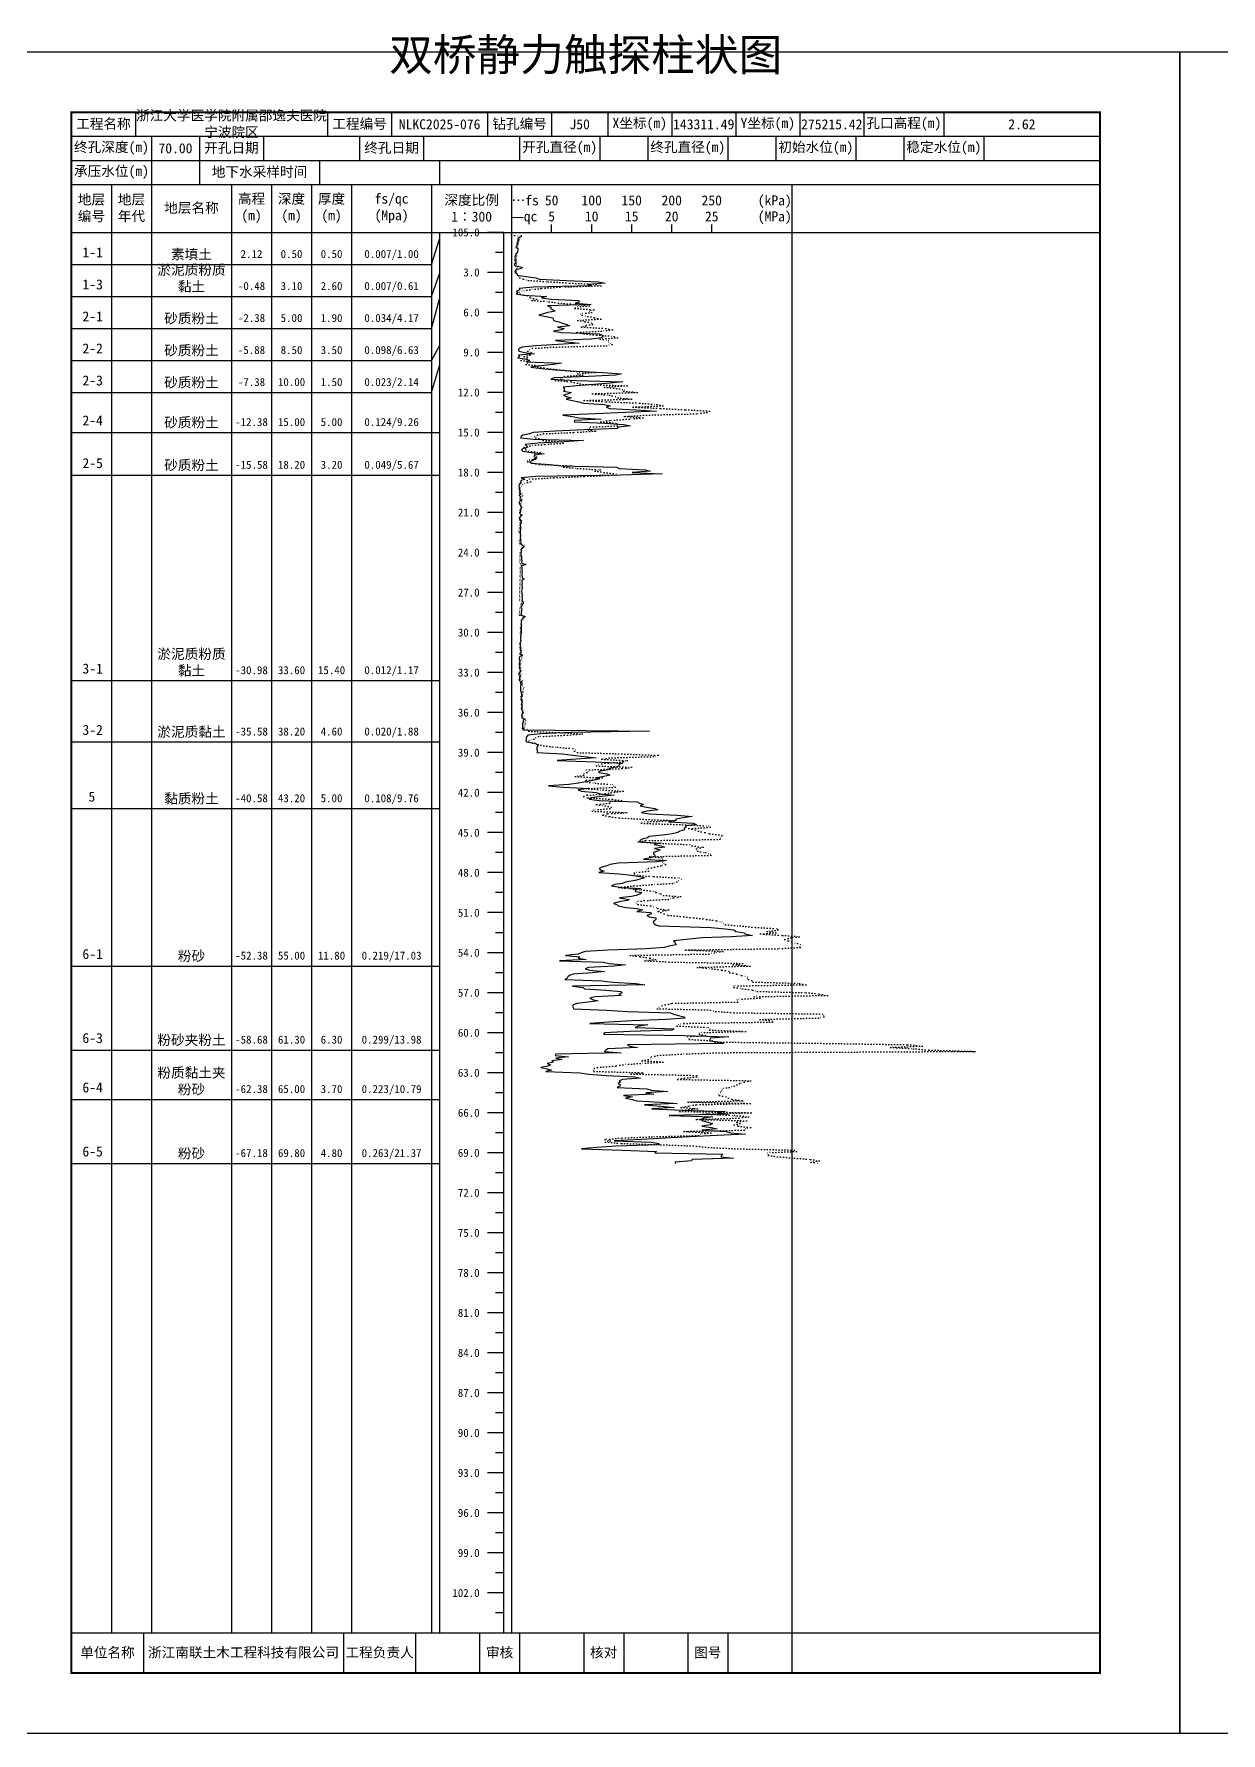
# Model space of a CAD drawing. Extents: x 297 to 65340, y 0 to 425.
# Drawn here: x 14860.6 to 15157.3, y 0 to 424.6 of the extents above; entities that cross this region are included whole.
import ezdxf
from ezdxf.enums import TextEntityAlignment as Align

# ---------------------------------------------------------------- set-up
doc = ezdxf.new("R2010")
doc.units = 0
doc.linetypes.add('DOT', pattern=[6.35, 0, -6.35])
doc.layers.add('FRAME', color=7, linetype='CONTINUOUS')
doc.layers.add('STRATUM', color=7, linetype='CONTINUOUS')
doc.styles.add('ST', font='')
doc.styles.get('ST').set_extended_font_data('SimSun')

msp = doc.modelspace()

# ---------------------------------------------------------------- linework, layer by layer
at = {"layer": 'FRAME', "color": 245, "linetype": 'Continuous'}
for points in [[(14850, 0), (15147, 0), (15147, 420), (14850, 420)], [(15147, 0), (15444, 0), (15444, 420), (15147, 420)]]:
    msp.add_lwpolyline(points, close=True, dxfattribs=at)
at = {"layer": 'FRAME', "linetype": 'Continuous', "const_width": 0.5}
msp.add_lwpolyline([(14870, 15), (15127, 15), (15127, 405), (14870, 405)], close=True, dxfattribs=at)
at = {"layer": 'FRAME', "color": 0, "linetype": 'Continuous'}
for points in [[(14886, 405), (14886, 399)], [(14934, 405), (14934, 399)], [(14950, 405), (14950, 399)], [(14974, 405), (14974, 399)], [(14990, 405), (14990, 399)], [(15004, 405), (15004, 399)], [(15020, 405), (15020, 399)], [(15036, 405), (15036, 399)], [(15052, 405), (15052, 399)], [(15068, 405), (15068, 399)], [(15088, 405), (15088, 399)], [(15127, 405), (15127, 399)], [(14870, 399), (15127, 399)], [(14890, 399), (14890, 393)], [(14902, 399), (14902, 393)], [(14918, 399), (14918, 393)], [(14942, 399), (14942, 393)], [(14958, 399), (14958, 393)], [(14982, 399), (14982, 393)], [(15002, 399), (15002, 393)], [(15014, 399), (15014, 393)], [(15034, 399), (15034, 393)], [(15046, 399), (15046, 393)], [(15066, 399), (15066, 393)], [(15078, 399), (15078, 393)], [(15098, 399), (15098, 393)], [(15127, 399), (15127, 393)], [(14870, 393), (15127, 393)], [(14890, 393), (14890, 387)], [(14902, 393), (14902, 387)], [(14932, 393), (14932, 387)], [(14962, 393), (14962, 387)], [(14870, 387), (15127, 387)], [(14880, 387), (14880, 25)], [(14890, 387), (14890, 25)], [(14910, 387), (14910, 25)], [(14920, 387), (14920, 25)], [(14930, 387), (14930, 25)], [(14940, 387), (14940, 25)], [(14960, 387), (14960, 25)], [(14980, 387), (14980, 25)], [(15050, 387), (15050, 25)], [(14870, 375), (15127, 375)], [(14962, 375), (14962, 25)], [(14978, 375), (14978, 25)], [(14990, 375), (14990, 377)], [(15000, 375), (15000, 377)], [(15010, 375), (15010, 377)], [(15020, 375), (15020, 377)], [(15030, 375), (15030, 377)], [(14870, 25), (15127, 25)], [(14888, 25), (14888, 15)], [(14938, 25), (14938, 15)], [(14956, 25), (14956, 15)], [(14972, 25), (14972, 15)], [(14982, 25), (14982, 15)], [(14998, 25), (14998, 15)], [(15008, 25), (15008, 15)], [(15024, 25), (15024, 15)], [(15034, 25), (15034, 15)], [(15050, 25), (15050, 15)]]:
    msp.add_lwpolyline(points, dxfattribs=at)
at = {"layer": 'STRATUM', "linetype": 'Continuous'}
for points in [[(14978, 375), (14974, 375)], [(14982.34, 374.33), (14982.36, 374), (14981.72, 373.67), (14981.56, 373.33), (14981.52, 373), (14981.54, 372.67), (14981.3, 372.33), (14981.34, 372), (14981.18, 371.67), (14981.06, 371.33), (14981.56, 371), (14981.56, 370.67), (14981.44, 370.33), (14981.4, 370), (14981.08, 369.67), (14980.94, 369.33), (14980.76, 369), (14980.86, 368.67), (14980.8, 368.33), (14980.76, 368), (14980.84, 367.67), (14981.04, 367.33), (14980.66, 367), (14980.9, 366.67), (14982.66, 366.33), (14982.5, 366), (14981.14, 365.67), (14980.82, 365.33), (14980.88, 365), (14981.42, 364.67), (14981.36, 364.33), (14983.52, 364), (14986.06, 363.67), (14986.92, 363.33), (14993.74, 363), (15001.74, 362.67), (15003.36, 362.33), (14999.1, 362), (15000.04, 361.67), (14985.48, 361.33), (14981.88, 361), (14982.08, 360.67), (14981.24, 360.33), (14981.66, 360), (14981.14, 359.67), (14982.98, 359.33), (14988.72, 359), (14987.42, 358.67), (14989.88, 358.33), (14996.78, 358), (14996.92, 357.67), (14995.84, 357.33), (14999.9, 357), (14988.96, 356.67), (14989.86, 356.33), (14989.72, 356), (14990.38, 355.67), (14990.88, 355.33), (14989.06, 355), (14988, 354.67), (14986.8, 354.33), (14988.62, 354), (14990.3, 353.67), (14990.34, 353.33), (14990.5, 353), (14991.76, 352.67), (14992.68, 352.33), (14993.76, 352), (14994.44, 351.67), (14991.46, 351.33), (14993.14, 351), (14992.42, 350.67), (14990.42, 350.33), (14992.48, 350), (15001.9, 349.67), (15002.62, 349.33), (15002.9, 349), (15002.42, 348.67), (14999.84, 348.33), (14990.94, 348), (14993.7, 347.67), (14996.9, 347.33), (14991.64, 347), (14985.96, 346.67), (14982.62, 346.33), (14981.9, 346), (14981.64, 345.67), (14981.9, 345.33), (14983.22, 345), (14985.68, 344.67), (14981.68, 344.33), (14982.06, 344), (14981.54, 343.67), (14983.72, 343.33), (14984.44, 343), (14983.74, 342.67), (14992.5, 342.33), (14990.48, 342), (14987.2, 341.67), (14984.8, 341.33), (14987.5, 341), (14991, 340.67), (14996.14, 340.33), (15002.76, 340), (15007.46, 339.67), (15006.04, 339.33), (14999.22, 339), (14990.64, 338.67), (14989.78, 338.33), (14996.26, 338), (15007.8, 337.67), (15004.6, 337.33), (15000.54, 337), (14996.22, 336.67), (14992.86, 336.33), (14993.16, 336), (14993.2, 335.67), (14992.96, 335.33), (14994.86, 335), (14994.22, 334.67), (14992.98, 334.33), (14993.62, 334), (14994.86, 333.67), (14993.64, 333.33), (14995.22, 333), (14996.78, 332.67), (14997.96, 332.33), (15003.12, 332), (15004.66, 331.67), (15003.64, 331.33), (15004.5, 331), (15011, 330.67), (15016.16, 330.33), (15008.5, 330), (15000.92, 329.67), (14992.76, 329.33), (14995.22, 329), (14996.8, 328.67), (15002.36, 328.33), (14995.7, 328), (14995.62, 327.67), (15003.26, 327.33), (15007.92, 327), (15009.74, 326.67), (15006.66, 326.33), (15006.34, 326), (14998.24, 325.67), (14990.84, 325.33), (14985.4, 325), (14984.44, 324.67), (14982.82, 324.33), (14982.34, 324), (14982.18, 323.67), (14985.56, 323.33), (14997.92, 323), (14993.1, 322.67), (14986.54, 322.33), (14983.42, 322), (14983.74, 321.67), (14984.02, 321.33), (14982.94, 321), (14982.44, 320.67), (14982.82, 320.33), (14984.92, 320), (14988.14, 319.67), (14985.72, 319.33), (14985.56, 319), (14986.28, 318.67), (14985.54, 318.33), (14985.28, 318), (14984.44, 317.67), (14984.96, 317.33), (14989.6, 317), (14992.3, 316.67), (15006.26, 316.33), (15006.84, 316), (15013.36, 315.67), (15014.6, 315.33), (15010.1, 315), (15017.58, 314.67), (15007.18, 314.33), (14985.96, 314), (14982.34, 313.67), (14983.32, 313.33), (14982.36, 313), (14982.14, 312.67), (14982.4, 312.33), (14981.92, 312), (14981.78, 311.67), (14981.86, 311.33), (14981.86, 311), (14981.86, 310.67), (14982.14, 310.33), (14981.88, 310), (14982.34, 309.67), (14981.92, 309.33), (14982.14, 309), (14982.14, 308.67), (14982.02, 308.33), (14982.44, 308), (14981.86, 307.67), (14981.92, 307.33), (14982.06, 307), (14982.24, 306.67), (14982.4, 306.33), (14982.36, 306), (14982.06, 305.67), (14982.22, 305.33), (14982, 305), (14982.06, 304.67), (14982.64, 304.33), (14982.24, 304), (14981.92, 303.67), (14981.94, 303.33), (14982.5, 303), (14982.22, 302.67), (14982.44, 302.33), (14982.1, 302), (14982.12, 301.67), (14982.3, 301.33), (14982.22, 301), (14982.18, 300.67), (14982.16, 300.33), (14982.14, 300), (14982.14, 299.67), (14982.16, 299.33), (14982.18, 299), (14982.14, 298.67), (14982.18, 298.33), (14982.24, 298), (14982.28, 297.67), (14982.18, 297.33), (14982.46, 297), (14983.06, 296.67), (14983.02, 296.33), (14982.48, 296), (14982.28, 295.67), (14982.38, 295.33), (14982.38, 295), (14982.2, 294.67), (14982.36, 294.33), (14982.44, 294), (14982.5, 293.67), (14982.48, 293.33), (14982.54, 293), (14982.46, 292.67), (14982.56, 292.33), (14983.52, 292), (14982.46, 291.67), (14982.52, 291.33), (14982.54, 291), (14982.56, 290.67), (14982.54, 290.33), (14982.62, 290), (14982.52, 289.67), (14982.56, 289.33), (14982.6, 289), (14982.62, 288.67), (14983.1, 288.33), (14982.56, 288), (14982.52, 287.67), (14982.62, 287.33), (14982.52, 287), (14982.56, 286.67), (14982.64, 286.33), (14982.6, 286), (14982.54, 285.67), (14982.5, 285.33), (14982.56, 285), (14982.52, 284.67), (14982.7, 284.33), (14982.58, 284), (14982.6, 283.67), (14982.62, 283.33), (14982.56, 283), (14982.88, 282.67), (14982.88, 282.33), (14982.6, 282), (14982.56, 281.67), (14982.42, 281.33), (14982.58, 281), (14982.5, 280.67), (14982.5, 280.33), (14982.42, 280), (14982.4, 279.67), (14982.36, 279.33), (14983.34, 279), (14982.9, 278.67), (14982.52, 278.33), (14982.5, 278), (14982.36, 277.67), (14982.4, 277.33), (14982.38, 277), (14982.46, 276.67), (14982.36, 276.33), (14982.4, 276), (14982.36, 275.67), (14982.42, 275.33), (14982.42, 275), (14982.36, 274.67), (14982.18, 274.33), (14982.32, 274), (14982.24, 273.67), (14982.2, 273.33), (14982.3, 273), (14982.18, 272.67), (14982.06, 272.33), (14982.06, 272), (14982.18, 271.67), (14982.08, 271.33), (14982.16, 271), (14982.1, 270.67), (14982.42, 270.33), (14982.22, 270), (14981.96, 269.67), (14982.7, 269.33), (14982.04, 269), (14981.88, 268.67), (14981.92, 268.33), (14982, 268), (14982.06, 267.67), (14981.84, 267.33), (14981.9, 267), (14981.94, 266.67), (14981.86, 266.33), (14982, 266), (14982.06, 265.67), (14982.42, 265.33), (14982, 265), (14981.68, 264.67), (14982.12, 264.33), (14981.98, 264), (14982, 263.67), (14981.9, 263.33), (14981.88, 263), (14982.62, 262.67), (14982.14, 262.33), (14982.36, 262), (14982.24, 261.67), (14982.22, 261.33), (14982.24, 261), (14982.22, 260.67), (14982.2, 260.33), (14982.44, 260), (14982.36, 259.67), (14982.66, 259.33), (14982.28, 259), (14982.34, 258.67), (14982.3, 258.33), (14982.34, 258), (14982.74, 257.67), (14982.46, 257.33), (14982.38, 257), (14982.64, 256.67), (14982.5, 256.33), (14982.38, 256), (14982.54, 255.67), (14982.7, 255.33), (14982.92, 255), (14982.62, 254.67), (14982.5, 254.33), (14982.56, 254), (14982.56, 253.67), (14983.34, 253.33), (14982.78, 253), (14982.98, 252.67), (14982.68, 252.33), (14982.7, 252), (14982.74, 251.67), (14982.7, 251.33), (14982.6, 251), (14982.9, 250.67), (15014.44, 250.33), (14994.96, 250), (14987.22, 249.67), (14984.02, 249.33), (14983.82, 249), (14983.62, 248.67), (14983.66, 248.33), (14983.56, 248), (14983.6, 247.67), (14985.88, 247.33), (14986.36, 247), (14986.54, 246.67), (14986.28, 246.33), (14986.28, 246), (14986.32, 245.67), (14986.48, 245.33), (14986.3, 245), (14992.74, 244.67), (14995.18, 244.33), (14998.14, 244), (15001.1, 243.67), (14996.12, 243.33), (14991.38, 243), (15000.88, 242.67), (15007.74, 242.33), (15006.86, 242), (15006.8, 241.67), (15006.12, 241.33), (15004.34, 241), (15004.18, 240.67), (15002.1, 240.33), (15001.74, 240), (15003.9, 239.67), (15004.54, 239.33), (15003.02, 239), (15001.4, 238.67), (15001.74, 238.33), (15000.3, 238), (14998.5, 237.67), (14996.72, 237.33), (14994.32, 237), (14989.2, 236.67), (14992.84, 236.33), (14999.58, 236), (14996.6, 235.67), (14997.4, 235.33), (15001.08, 235), (15002.12, 234.67), (15005.62, 234.33), (15002.5, 234), (14999.86, 233.67), (14999.38, 233.33), (15001.88, 233), (15011.4, 232.67), (15011.96, 232.33), (15012.98, 232), (15012.1, 231.67), (15013.7, 231.33), (15015.74, 231), (15016.5, 230.67), (15013.88, 230.33), (15012.42, 230), (15014.46, 229.67), (15021.38, 229.33), (15025.08, 229), (15022.86, 228.67), (15021.02, 228.33), (15021.06, 228), (15019.26, 227.67), (15025.34, 227.33), (15026.22, 227), (15023.5, 226.67), (15023.52, 226.33), (15023.12, 226), (15023.18, 225.67), (15022.02, 225.33), (15021.52, 225), (15020.1, 224.67), (15017.72, 224.33), (15014.38, 224), (15013.98, 223.67), (15012.62, 223.33), (15012, 223), (15012.12, 222.67), (15017.4, 222.33), (15015.62, 222), (15017.34, 221.67), (15018.16, 221.33), (15015.66, 221), (15017.1, 220.67), (15016.42, 220.33), (15015.48, 220), (15015.48, 219.67), (15015.8, 219.33), (15015.72, 219), (15014.72, 218.67), (15012.98, 218.33), (15018.68, 218), (15016.3, 217.67), (15006.6, 217.33), (15004.66, 217), (15003.8, 216.67), (15002.52, 216.33), (15001.84, 216), (15002.08, 215.67), (15003.12, 215.33), (15001.78, 215), (15006.88, 214.67), (15009.92, 214.33), (15012.04, 214), (15013.18, 213.67), (15012.04, 213.33), (15010.86, 213), (15008.76, 212.67), (15007.64, 212.33), (15005.76, 212), (15004.96, 211.67), (15007.68, 211.33), (15012.38, 211), (15010.84, 210.67), (15010.84, 210.33), (15012.56, 210), (15012.16, 209.67), (15011.12, 209.33), (15009.96, 209), (15006.96, 208.67), (15009.34, 208.33), (15008.88, 208), (15006.76, 207.67), (15005.42, 207.33), (15006.28, 207), (15006.66, 206.67), (15008.62, 206.33), (15011.38, 206), (15012.7, 205.67), (15011.32, 205.33), (15014.74, 205), (15014.98, 204.67), (15013.76, 204.33), (15014.36, 204), (15016, 203.67), (15016.04, 203.33), (15015.7, 203), (15015.4, 202.67), (15015.54, 202.33), (15016, 202), (15016.84, 201.67), (15029.84, 201.33), (15033.32, 201), (15035.5, 200.67), (15036.04, 200.33), (15038.16, 200), (15038.3, 199.67), (15040.22, 199.33), (15034.82, 199), (15027.62, 198.67), (15023.72, 198.33), (15020.44, 198), (15020.74, 197.67), (15020.9, 197.33), (15021.1, 197), (15019.32, 196.67), (15018.22, 196.33), (15013.7, 196), (15004.08, 195.67), (14998.36, 195.33), (14997.38, 195), (14996.66, 194.67), (14993.44, 194.33), (14997, 194), (14996.64, 193.67), (14998.62, 193.33), (14992, 193), (15002.94, 192.67), (15004.38, 192.33), (15008.46, 192), (15005.62, 191.67), (14999.22, 191.33), (14998.34, 191), (14999.46, 190.67), (15003.24, 190.33), (15000.12, 190), (14995.38, 189.67), (14994.42, 189.33), (14994, 189), (14993.9, 188.67), (14993.32, 188.33), (15002.48, 188), (15005.32, 187.67), (15011, 187.33), (15013.3, 187), (14995.18, 186.67), (14997.88, 186.33), (14998.2, 186), (15003.56, 185.67), (15007.26, 185.33), (15007.6, 185), (15006.78, 184.67), (15007.4, 184.33), (15000.86, 184), (14999.5, 183.67), (15000.18, 183.33), (15001.64, 183), (14999.12, 182.67), (14996.4, 182.33), (14995.34, 182), (14995.18, 181.67), (14995.36, 181.33), (14995.48, 181), (15003.8, 180.67), (15008.98, 180.33), (15019.72, 180), (15020.48, 179.67), (15021.72, 179.33), (15023.06, 179), (15023.36, 178.67), (15018.62, 178.33), (15010.14, 178), (15004.24, 177.67), (14999.54, 177.33), (15014.02, 177), (15011.8, 176.67), (15010.9, 176.33), (15020.58, 176), (15020.12, 175.67), (15009.5, 175.33), (15003.24, 175), (15002.98, 174.67), (15023.1, 174.33), (15034.26, 174), (15029.7, 173.67), (15029.5, 173.33), (15029.44, 173), (15032.36, 172.67), (15032.92, 172.33), (15008.92, 172), (15009.54, 171.67), (15011.46, 171.33), (15004.06, 171), (15003.5, 170.67), (15003.18, 170.33), (15007.38, 170), (14991, 169.67), (14990.84, 169.33), (14994.18, 169), (14991.02, 168.67), (14992.64, 168.33), (14990.06, 168), (14990.44, 167.67), (14988.86, 167.33), (14989.7, 167), (14989.08, 166.67), (14987.3, 166.33), (14988.88, 166), (14989.92, 165.67), (14988.56, 165.33), (14997.04, 165), (14999.32, 164.67), (15003.62, 164.33), (15010.7, 164), (15012.24, 163.67), (15007.72, 163.33), (15006.84, 163), (15007.24, 162.67), (15006.52, 162.33), (15007.22, 162), (15007.06, 161.67), (15006.36, 161.33), (15013.76, 161), (15014.86, 160.67), (15018.98, 160.33), (15013.54, 160), (15015.52, 159.67), (15007.98, 159.33), (15010.18, 159), (15008.44, 158.67), (15010.24, 158.33), (15011.3, 158), (15017.12, 157.67), (15021.32, 157.33), (15013.16, 157), (15017.26, 156.67), (15020.64, 156.33), (15015.06, 156), (15022.7, 155.67), (15033.32, 155.33), (15031.46, 155), (15034.08, 154.67), (15019.4, 154.33), (15030.3, 154), (15028.06, 153.67), (15027.4, 153.33), (15027.8, 153), (15029, 152.67), (15030.2, 152.33), (15029.72, 152), (15027.52, 151.67), (15029.96, 151.33), (15031.32, 151), (15027.5, 150.67), (15033.62, 150.33), (15034.66, 150), (15038.46, 149.67), (15031.32, 149.33), (15024.44, 149), (15018.28, 148.67), (15012.44, 148.33), (15005.6, 148), (15014.86, 147.67), (15016.8, 147.33), (15016.76, 147), (15006.06, 146.67), (15001.26, 146.33), (14997.44, 146), (15007.62, 145.67), (15016.18, 145.33), (15015.78, 145), (15032.78, 144.67), (15032.42, 144.33), (15032.26, 144), (15035.46, 143.67), (15025.1, 143.33), (15024.94, 143), (15020.84, 142.67), (15020.84, 142.33)], [(14960, 367), (14962, 373.33)], [(14978, 370), (14976, 370)], [(14870, 367), (14880, 367)], [(14880, 367), (14890, 367)], [(14890, 367), (14910, 367)], [(14910, 367), (14920, 367)], [(14920, 367), (14930, 367)], [(14930, 367), (14940, 367)], [(14940, 367), (14960, 367)], [(14960, 359), (14962, 364.67)], [(14978, 365), (14974, 365)], [(14870, 359), (14880, 359)], [(14880, 359), (14890, 359)], [(14890, 359), (14910, 359)], [(14910, 359), (14920, 359)], [(14920, 359), (14930, 359)], [(14930, 359), (14940, 359)], [(14940, 359), (14960, 359)], [(14960, 351), (14962, 358.33)], [(14978, 360), (14976, 360)], [(14978, 355), (14974, 355)], [(14870, 351), (14880, 351)], [(14880, 351), (14890, 351)], [(14890, 351), (14910, 351)], [(14910, 351), (14920, 351)], [(14920, 351), (14930, 351)], [(14930, 351), (14940, 351)], [(14940, 351), (14960, 351)], [(14978, 350), (14976, 350)], [(14960, 343), (14962, 346.67)], [(14978, 345), (14974, 345)], [(14870, 343), (14880, 343)], [(14880, 343), (14890, 343)], [(14890, 343), (14910, 343)], [(14910, 343), (14920, 343)], [(14920, 343), (14930, 343)], [(14930, 343), (14940, 343)], [(14940, 343), (14960, 343)], [(14960, 335), (14962, 341.67)], [(14978, 340), (14976, 340)], [(14870, 335), (14880, 335)], [(14880, 335), (14890, 335)], [(14890, 335), (14910, 335)], [(14910, 335), (14920, 335)], [(14920, 335), (14930, 335)], [(14930, 335), (14940, 335)], [(14940, 335), (14960, 335)], [(14978, 335), (14974, 335)], [(14978, 330), (14976, 330)], [(14870, 325), (14880, 325)], [(14880, 325), (14890, 325)], [(14890, 325), (14910, 325)], [(14910, 325), (14920, 325)], [(14920, 325), (14930, 325)], [(14930, 325), (14940, 325)], [(14940, 325), (14960, 325)], [(14960, 325), (14962, 325)], [(14978, 325), (14974, 325)], [(14978, 320), (14976, 320)], [(14870, 314.33), (14880, 314.33)], [(14880, 314.33), (14890, 314.33)], [(14890, 314.33), (14910, 314.33)], [(14910, 314.33), (14920, 314.33)], [(14920, 314.33), (14930, 314.33)], [(14930, 314.33), (14940, 314.33)], [(14940, 314.33), (14960, 314.33)], [(14960, 314.33), (14962, 314.33)], [(14978, 315), (14974, 315)], [(14978, 310), (14976, 310)], [(14978, 305), (14974, 305)], [(14978, 300), (14976, 300)], [(14978, 295), (14974, 295)], [(14978, 290), (14976, 290)], [(14978, 285), (14974, 285)], [(14978, 280), (14976, 280)], [(14978, 275), (14974, 275)], [(14978, 270), (14976, 270)], [(14978, 265), (14974, 265)], [(14870, 263), (14880, 263)], [(14880, 263), (14890, 263)], [(14890, 263), (14910, 263)], [(14910, 263), (14920, 263)], [(14920, 263), (14930, 263)], [(14930, 263), (14940, 263)], [(14940, 263), (14960, 263)], [(14960, 263), (14962, 263)], [(14978, 260), (14976, 260)], [(14978, 255), (14974, 255)], [(14870, 247.67), (14880, 247.67)], [(14880, 247.67), (14890, 247.67)], [(14890, 247.67), (14910, 247.67)], [(14910, 247.67), (14920, 247.67)], [(14920, 247.67), (14930, 247.67)], [(14930, 247.67), (14940, 247.67)], [(14940, 247.67), (14960, 247.67)], [(14960, 247.67), (14962, 247.67)], [(14978, 250), (14976, 250)], [(14978, 245), (14974, 245)], [(14978, 240), (14976, 240)], [(14978, 235), (14974, 235)], [(14870, 231), (14880, 231)], [(14880, 231), (14890, 231)], [(14890, 231), (14910, 231)], [(14910, 231), (14920, 231)], [(14920, 231), (14930, 231)], [(14930, 231), (14940, 231)], [(14940, 231), (14960, 231)], [(14960, 231), (14962, 231)], [(14978, 230), (14976, 230)], [(14978, 225), (14974, 225)], [(14978, 220), (14976, 220)], [(14978, 215), (14974, 215)], [(14978, 210), (14976, 210)], [(14978, 205), (14974, 205)], [(14978, 200), (14976, 200)], [(14870, 191.67), (14880, 191.67)], [(14880, 191.67), (14890, 191.67)], [(14890, 191.67), (14910, 191.67)], [(14910, 191.67), (14920, 191.67)], [(14920, 191.67), (14930, 191.67)], [(14930, 191.67), (14940, 191.67)], [(14940, 191.67), (14960, 191.67)], [(14960, 191.67), (14962, 191.67)], [(14978, 195), (14974, 195)], [(14978, 190), (14976, 190)], [(14978, 185), (14974, 185)], [(14978, 180), (14976, 180)], [(14978, 175), (14974, 175)], [(14870, 170.67), (14880, 170.67)], [(14880, 170.67), (14890, 170.67)], [(14890, 170.67), (14910, 170.67)], [(14910, 170.67), (14920, 170.67)], [(14920, 170.67), (14930, 170.67)], [(14930, 170.67), (14940, 170.67)], [(14940, 170.67), (14960, 170.67)], [(14960, 170.67), (14962, 170.67)], [(14978, 170), (14976, 170)], [(14978, 165), (14974, 165)], [(14870, 158.33), (14880, 158.33)], [(14880, 158.33), (14890, 158.33)], [(14890, 158.33), (14910, 158.33)], [(14910, 158.33), (14920, 158.33)], [(14920, 158.33), (14930, 158.33)], [(14930, 158.33), (14940, 158.33)], [(14940, 158.33), (14960, 158.33)], [(14960, 158.33), (14962, 158.33)], [(14978, 160), (14976, 160)], [(14978, 155), (14974, 155)], [(14978, 150), (14976, 150)], [(14978, 145), (14974, 145)], [(14870, 142.33), (14880, 142.33)], [(14880, 142.33), (14890, 142.33)], [(14890, 142.33), (14910, 142.33)], [(14910, 142.33), (14920, 142.33)], [(14920, 142.33), (14930, 142.33)], [(14930, 142.33), (14940, 142.33)], [(14940, 142.33), (14960, 142.33)], [(14960, 142.33), (14962, 142.33)], [(14978, 140), (14976, 140)], [(14978, 135), (14974, 135)], [(14978, 130), (14976, 130)], [(14978, 125), (14974, 125)], [(14978, 120), (14976, 120)], [(14978, 115), (14974, 115)], [(14978, 110), (14976, 110)], [(14978, 105), (14974, 105)], [(14978, 100), (14976, 100)], [(14978, 95), (14974, 95)], [(14978, 90), (14976, 90)], [(14978, 85), (14974, 85)], [(14978, 80), (14976, 80)], [(14978, 75), (14974, 75)], [(14978, 70), (14976, 70)], [(14978, 65), (14974, 65)], [(14978, 60), (14976, 60)], [(14978, 55), (14974, 55)], [(14978, 50), (14976, 50)], [(14978, 45), (14974, 45)], [(14978, 40), (14976, 40)], [(14978, 35), (14974, 35)], [(14978, 30), (14976, 30)]]:
    msp.add_lwpolyline(points, dxfattribs=at)
at = {"layer": 'STRATUM', "linetype": 'DOT', "ltscale": 0.1}
msp.add_lwpolyline([(14980, 374.33), (14982.08, 374), (14981.94, 373.67), (14981.88, 373.33), (14981.84, 373), (14981.74, 372.67), (14981.66, 372.33), (14981.56, 372), (14981.46, 371.67), (14981.42, 371.33), (14981.5, 371), (14981.56, 370.67), (14981.58, 370.33), (14981.44, 370), (14981.32, 369.67), (14981.2, 369.33), (14981.18, 369), (14981.16, 368.67), (14981.14, 368.33), (14981.16, 368), (14981.22, 367.67), (14981.14, 367.33), (14981.16, 367), (14981.66, 366.67), (14981.46, 366.33), (14981.26, 366), (14981.18, 365.67), (14981.1, 365.33), (14981.16, 365), (14981.28, 364.67), (14981.74, 364.33), (14981.74, 364), (14982.02, 363.67), (14983, 363.33), (14984.18, 363), (14989.14, 362.67), (14994.56, 362.33), (15001.14, 362), (15002.26, 361.67), (14992.02, 361.33), (14987.32, 361), (14984.56, 360.67), (14982.6, 360.33), (14982, 360), (14981.38, 359.67), (14983.12, 359.33), (14984.54, 359), (14984.72, 358.67), (14986.2, 358.33), (14985.1, 358), (14989.36, 357.67), (14991.7, 357.33), (14996, 357), (14999.36, 356.67), (14995.88, 356.33), (14995.86, 356), (15000.54, 355.67), (14999.46, 355.33), (14999.98, 355), (14997.2, 354.67), (14997.66, 354.33), (14999.04, 354), (15000.7, 353.67), (15002.26, 353.33), (14996.58, 353), (14998.38, 352.67), (15000.1, 352.33), (15000.2, 352), (14998.54, 351.67), (14997.48, 351.33), (15003.56, 351), (15005.18, 350.67), (15002.4, 350.33), (14996.28, 350), (14998.14, 349.67), (15001.28, 349.33), (15005.6, 349), (15006.48, 348.67), (15002.14, 348.33), (15004.26, 348), (15004.2, 347.67), (15004.66, 347.33), (15005.08, 347), (15003.74, 346.67), (14990.46, 346.33), (14985.1, 346), (14984.54, 345.67), (14984.02, 345.33), (14984.98, 345), (14984.96, 344.67), (14984.58, 344.33), (14983.12, 344), (14983.9, 343.67), (14982.82, 343.33), (14982.38, 343), (14984.64, 342.67), (14983.92, 342.33), (14983.64, 342), (14986.9, 341.67), (14986.58, 341.33), (14989.02, 341), (14992.06, 340.67), (14994.84, 340.33), (15000.68, 340), (14996.5, 339.67), (14997.7, 339.33), (14993.18, 339), (14992.8, 338.67), (14992.26, 338.33), (14990.98, 338), (14994.92, 337.67), (14996.44, 337.33), (14997.9, 337), (15008.84, 336.67), (15003.24, 336.33), (15006.2, 336), (15008.3, 335.67), (15008.02, 335.33), (15011.38, 335), (15000.22, 334.67), (15004.42, 334.33), (15005.96, 334), (15006.58, 333.67), (15009.96, 333.33), (14998.16, 333), (15003.68, 332.67), (15012.02, 332.33), (15016.3, 332), (15017.82, 331.67), (15010.34, 331.33), (15017.28, 331), (15023.52, 330.67), (15029.48, 330.33), (15028.8, 330), (15026.18, 329.67), (15013.66, 329.33), (15008.24, 329), (15012.78, 328.67), (15009.34, 328.33), (15004.42, 328), (15002.3, 327.67), (15006.2, 327.33), (15006.4, 327), (15006.36, 326.67), (14999.58, 326.33), (14999.44, 326), (14999.18, 325.67), (15000.92, 325.33), (14995.38, 325), (14987.96, 324.67), (14986.44, 324.33), (14985.74, 324), (14986.08, 323.67), (14987.84, 323.33), (14987.88, 323), (14992.52, 322.67), (14992.84, 322.33), (14988.18, 322), (14984.56, 321.67), (14983.02, 321.33), (14983.46, 321), (14983.52, 320.67), (14984.22, 320.33), (14987.1, 320), (14985.74, 319.67), (14985.9, 319.33), (14986.2, 319), (14986.24, 318.67), (14985.96, 318.33), (14983.92, 318), (14984.04, 317.67), (14985.32, 317.33), (14986.98, 317), (14994.82, 316.67), (14993.04, 316.33), (14996.48, 316), (15002.12, 315.67), (15000.84, 315.33), (15003.16, 315), (15006.16, 314.67), (15005.68, 314.33), (14998.02, 314), (14990.44, 313.67), (14984.46, 313.33), (14983.92, 313), (14984.7, 312.67), (14983.26, 312.33), (14982.72, 312), (14982.54, 311.67), (14982.06, 311.33), (14982.1, 311), (14982.02, 310.67), (14982.02, 310.33), (14982.1, 310), (14982.58, 309.67), (14982.74, 309.33), (14982.56, 309), (14982.46, 308.67), (14982.54, 308.33), (14982.44, 308), (14982.44, 307.67), (14982.22, 307.33), (14982.2, 307), (14982.38, 306.67), (14982.6, 306.33), (14982.42, 306), (14982.34, 305.67), (14982.14, 305.33), (14982.14, 305), (14982.18, 304.67), (14982.34, 304.33), (14982.2, 304), (14982.1, 303.67), (14982.18, 303.33), (14982.08, 303), (14982.08, 302.67), (14982.14, 302.33), (14982.08, 302), (14982.1, 301.67), (14981.98, 301.33), (14981.98, 301), (14981.82, 300.67), (14981.82, 300.33), (14981.82, 300), (14982.26, 299.67), (14982.2, 299.33), (14982.14, 299), (14982.02, 298.67), (14982.06, 298.33), (14981.9, 298), (14981.88, 297.67), (14981.9, 297.33), (14982.02, 297), (14982.54, 296.67), (14982.86, 296.33), (14982.66, 296), (14982.46, 295.67), (14982.42, 295.33), (14982.02, 295), (14982.02, 294.67), (14982.02, 294.33), (14982.04, 294), (14982.04, 293.67), (14982.1, 293.33), (14982.02, 293), (14981.98, 292.67), (14982.12, 292.33), (14982.28, 292), (14982.36, 291.67), (14982.1, 291.33), (14982.08, 291), (14982.1, 290.67), (14982.1, 290.33), (14982.12, 290), (14982.14, 289.67), (14982.1, 289.33), (14982.02, 289), (14982.12, 288.67), (14982.08, 288.33), (14982.06, 288), (14982.1, 287.67), (14982.02, 287.33), (14982.04, 287), (14982.04, 286.67), (14982, 286.33), (14981.98, 286), (14981.96, 285.67), (14981.94, 285.33), (14981.94, 285), (14981.94, 284.67), (14981.92, 284.33), (14982, 284), (14981.96, 283.67), (14981.94, 283.33), (14981.98, 283), (14982.46, 282.67), (14982.42, 282.33), (14982.32, 282), (14982.2, 281.67), (14982.14, 281.33), (14982.06, 281), (14981.98, 280.67), (14981.94, 280.33), (14981.94, 280), (14981.82, 279.67), (14982.06, 279.33), (14983.3, 279), (14983.14, 278.67), (14982.88, 278.33), (14982.32, 278), (14982.34, 277.67), (14982.34, 277.33), (14982.32, 277), (14982.34, 276.67), (14982.18, 276.33), (14982.14, 276), (14982.18, 275.67), (14982.18, 275.33), (14982.16, 275), (14982.16, 274.67), (14982.2, 274.33), (14982.18, 274), (14982.2, 273.67), (14982.26, 273.33), (14982.24, 273), (14982.22, 272.67), (14982.2, 272.33), (14982.26, 272), (14982.2, 271.67), (14982.28, 271.33), (14982.28, 271), (14982.34, 270.67), (14982.42, 270.33), (14982.3, 270), (14982.38, 269.67), (14982.58, 269.33), (14982.6, 269), (14982.48, 268.67), (14982.42, 268.33), (14982.22, 268), (14982.18, 267.67), (14982.2, 267.33), (14982.18, 267), (14982.14, 266.67), (14982.2, 266.33), (14982.14, 266), (14982.22, 265.67), (14982.14, 265.33), (14982.02, 265), (14982.28, 264.67), (14982.24, 264.33), (14982.2, 264), (14982.18, 263.67), (14982.16, 263.33), (14982.66, 263), (14982.62, 262.67), (14982.62, 262.33), (14982.6, 262), (14982.6, 261.67), (14983.04, 261.33), (14982.94, 261), (14982.76, 260.67), (14982.82, 260.33), (14982.84, 260), (14982.66, 259.67), (14982.6, 259.33), (14982.62, 259), (14982.58, 258.67), (14982.6, 258.33), (14982.66, 258), (14982.62, 257.67), (14982.58, 257.33), (14982.6, 257), (14982.62, 256.67), (14982.62, 256.33), (14982.62, 256), (14982.7, 255.67), (14982.66, 255.33), (14982.62, 255), (14982.62, 254.67), (14982.66, 254.33), (14982.74, 254), (14982.76, 253.67), (14983.04, 253.33), (14983.48, 253), (14983.4, 252.67), (14983.42, 252.33), (14983.38, 252), (14983.28, 251.67), (14983.04, 251.33), (14983.08, 251), (14984.42, 250.67), (14984.3, 250.33), (14991.96, 250), (14997.66, 249.67), (14993.1, 249.33), (14986.74, 249), (14986, 248.67), (14985.58, 248.33), (14984.32, 248), (14984.18, 247.67), (14985.3, 247.33), (14986.6, 247), (14988.04, 246.67), (14991.46, 246.33), (14995.44, 246), (14996.02, 245.67), (14995.7, 245.33), (14996.44, 245), (15007.56, 244.67), (15016.64, 244.33), (15015.42, 244), (15004.34, 243.67), (15002.56, 243.33), (15008.84, 243), (15007.8, 242.67), (15003.26, 242.33), (15001.76, 242), (15001.2, 241.67), (15009.96, 241.33), (15007.52, 241), (14998.56, 240.67), (14999.08, 240.33), (14998.8, 240), (14998.08, 239.67), (14997.96, 239.33), (14995.96, 239), (15002.62, 238.67), (15000.94, 238.33), (14998.4, 238), (14998.84, 237.67), (15000.92, 237.33), (15005.16, 237), (15005.46, 236.67), (15005.88, 236.33), (14998.54, 236), (15002.9, 235.67), (15007.86, 235.33), (15004.9, 235), (15003.4, 234.67), (14998.76, 234.33), (14998.08, 234), (14999.12, 233.67), (15005.24, 233.33), (15007.44, 233), (15004.54, 232.67), (15004.42, 232.33), (15001.24, 232), (15003.36, 231.67), (15005.02, 231.33), (15004.52, 231), (15000.54, 230.67), (15000.18, 230.33), (15008.72, 230), (15003.84, 229.67), (15002.78, 229.33), (15004.5, 229), (15006.98, 228.67), (15012.88, 228.33), (15020.66, 228), (15012.62, 227.67), (15012.44, 227.33), (15022, 227), (15029.18, 226.67), (15029.6, 226.33), (15024.3, 226), (15025.96, 225.67), (15026.66, 225.33), (15028.36, 225), (15029.54, 224.67), (15032.72, 224.33), (15032.48, 224), (15032.26, 223.67), (15032.06, 223.33), (15013.4, 223), (15011.74, 222.67), (15017.1, 222.33), (15024.5, 222), (15025.14, 221.67), (15027.84, 221.33), (15026.12, 221), (15026.16, 220.67), (15026.5, 220.33), (15028.4, 220), (15029.58, 219.67), (15029.74, 219.33), (15014.56, 219), (15017.6, 218.67), (15017.74, 218.33), (15017.4, 218), (15017.7, 217.67), (15018.06, 217.33), (15018.42, 217), (15017.24, 216.67), (15015.68, 216.33), (15014.12, 216), (15013.62, 215.67), (15014.16, 215.33), (15010.6, 215), (15010.68, 214.67), (15011.42, 214.33), (15015.62, 214), (15021.84, 213.67), (15022.42, 213.33), (15021.8, 213), (15021.3, 212.67), (15020.18, 212.33), (15015.06, 212), (15010.48, 211.67), (15006.84, 211.33), (15009.7, 211), (15012.38, 210.67), (15015.9, 210.33), (15016.1, 210), (15017.26, 209.67), (15017.96, 209.33), (15022.16, 209), (15020.38, 208.67), (15019.14, 208.33), (15013.12, 208), (15011.06, 207.67), (15011.28, 207.33), (15011.6, 207), (15014.74, 206.67), (15016.08, 206.33), (15016.56, 206), (15019.2, 205.67), (15016.58, 205.33), (15017.3, 205), (15018.14, 204.67), (15019.16, 204.33), (15023.06, 204), (15025.56, 203.67), (15028.76, 203.33), (15031.3, 203), (15032.5, 202.67), (15032.96, 202.33), (15033.46, 202), (15037.08, 201.67), (15040.94, 201.33), (15046.44, 201), (15046.54, 200.67), (15043.84, 200.33), (15046.02, 200), (15042.22, 199.67), (15047.74, 199.33), (15051.82, 199), (15049.8, 198.67), (15048.26, 198.33), (15049.16, 198), (15050.04, 197.67), (15051.46, 197.33), (15052.2, 197), (15051.92, 196.67), (15052.08, 196.33), (15046.5, 196), (15023.46, 195.67), (15032.76, 195.33), (15030.66, 195), (15029.3, 194.67), (15009.7, 194.33), (15012.2, 194), (15014.62, 193.67), (15015.96, 193.33), (15013.34, 193), (15019.4, 192.67), (15037.7, 192.33), (15035.34, 192), (15039.48, 191.67), (15026.42, 191.33), (15030.08, 191), (15032.64, 190.67), (15034.36, 190.33), (15034.56, 190), (15036.3, 189.67), (15037.56, 189.33), (15038.88, 189), (15038.94, 188.67), (15039.2, 188.33), (15040.1, 188), (15040.38, 187.67), (15051.96, 187.33), (15053.48, 187), (15035.34, 186.67), (15035.62, 186.33), (15037.72, 186), (15040.24, 185.67), (15041.44, 185.33), (15053.6, 185), (15056.92, 184.67), (15058.92, 184.33), (15040.62, 184), (15042, 183.67), (15036.3, 183.33), (15036.5, 183), (15036.42, 182.67), (15019.9, 182.33), (15018.36, 182), (15017.48, 181.67), (15016.86, 181.33), (15016.42, 181), (15029.68, 180.67), (15031.02, 180.33), (15035.58, 180), (15057.66, 179.67), (15057.9, 179.33), (15057.98, 179), (15056.64, 178.67), (15042.12, 178.33), (15045.1, 178), (15045.2, 177.67), (15023.02, 177.33), (15021.72, 177), (15021.38, 176.67), (15029.12, 176.33), (15029.56, 176), (15029.5, 175.67), (15038.46, 175.33), (15026.84, 175), (15026.92, 174.67), (15028.46, 174.33), (15023.96, 174), (15024.24, 173.67), (15024.42, 173.33), (15030.14, 173), (15030.82, 172.67), (15058.78, 172.33), (15079, 172), (15082.62, 171.67), (15074.76, 171.33), (15080.38, 171), (15084.34, 170.67), (15095.78, 170.33), (15031.82, 170), (15022.34, 169.67), (15016.46, 169.33), (15014.88, 169), (15014.76, 168.67), (15014.12, 168.33), (15012.64, 168), (15017.82, 167.67), (15012.12, 167.33), (15007.76, 167), (15005.92, 166.67), (15001.44, 166.33), (15000.58, 166), (15000.36, 165.67), (15000.6, 165.33), (15012.7, 165), (15009.9, 164.67), (15026.28, 164.33), (15026.18, 164), (15023.16, 163.67), (15021.52, 163.33), (15039.72, 163), (15038.08, 162.67), (15036.96, 162.33), (15036.3, 162), (15035.64, 161.67), (15034.38, 161.33), (15032.7, 161), (15032.48, 160.67), (15032.32, 160.33), (15032.28, 160), (15031.72, 159.67), (15031.96, 159.33), (15033.6, 159), (15034.16, 158.67), (15035.18, 158.33), (15037.66, 158), (15024.1, 157.67), (15039.6, 157.33), (15026.06, 157), (15024.18, 156.67), (15022.36, 156.33), (15026.46, 156), (15022.26, 155.67), (15022, 155.33), (15039.84, 155), (15027.74, 154.67), (15035.66, 154.33), (15039.16, 154), (15036.78, 153.67), (15026.2, 153.33), (15038.68, 153), (15036.26, 152.67), (15037.06, 152.33), (15035.6, 152), (15036.66, 151.67), (15039.68, 151.33), (15038.54, 151), (15038.08, 150.67), (15023.08, 150.33), (15029.78, 150), (15027.26, 149.67), (15026.68, 149.33), (15015.06, 149), (15007.46, 148.67), (15003.36, 148.33), (15004.66, 148), (15003.48, 147.67), (15007.5, 147.33), (15017.28, 147), (15026.22, 146.67), (15029.18, 146.33), (15035.8, 146), (15050.64, 145.67), (15051.18, 145.33), (15043.88, 145), (15044.06, 144.67), (15044.18, 144.33), (15046.46, 144), (15050.7, 143.67), (15054.8, 143.33), (15056.88, 143), (15054.88, 142.67), (15056.88, 142.33)], dxfattribs=at)

# ---------------------------------------------------------------- texts
at = {"layer": 'FRAME', "style": 'ST'}
msp.add_text('双桥静力触探柱状图', height=8, dxfattribs=at).set_placement((14998.5, 413), align=Align.BOTTOM_CENTER)
for s, p in [('…fs', (14980, 383)), ('—qc', (14980, 379))]:
    msp.add_text(s, height=2.5, dxfattribs=at).set_placement(p, align=Align.MIDDLE_LEFT)
for s, p in [('50', (14990, 383)), ('100', (15000, 383)), ('150', (15010, 383)), ('200', (15020, 383)), ('250', (15030, 383)), ('5', (14990, 379)), ('10', (15000, 379)), ('15', (15010, 379)), ('20', (15020, 379)), ('25', (15030, 379))]:
    msp.add_text(s, height=2.5, dxfattribs=at).set_placement(p, align=Align.MIDDLE_CENTER)
for s, p in [('(kPa)', (15050, 383)), ('(MPa)', (15050, 379))]:
    msp.add_text(s, height=2.5, dxfattribs=at).set_placement(p, align=Align.MIDDLE_RIGHT)
at = {"layer": 'FRAME', "char_height": 2.5, "attachment_point": 5, "style": 'ST'}
for s, insert, width in [('工程名称', (14878, 402), 16), ('浙江大学医学院附属邵逸夫医院宁波院区', (14910, 402), 48), ('工程编号', (14942, 402), 16), ('钻孔编号', (14982, 402), 16), ('X坐标(m)', (15012, 402), 16), ('Y坐标(m)', (15044, 402), 16), ('孔口高程(m)', (15078, 402), 20), ('NLKC2025-076', (14962, 402), 24), ('J50', (14997, 402), 14), ('143311.49', (15028, 402), 16), ('275215.42', (15060, 402), 16), ('2.62', (15107.5, 402), 39), ('终孔深度(m)', (14880, 396), 20), ('70.00', (14896, 396), 12), ('开孔日期', (14910, 396), 16), ('终孔日期', (14950, 396), 16), ('开孔直径(m)', (14992, 396), 20), ('终孔直径(m)', (15024, 396), 20), ('初始水位(m)', (15056, 396), 20), ('稳定水位(m)', (15088, 396), 20), ('承压水位(m)', (14880, 390), 20), ('地下水采样时间', (14917, 390), 30), ('地层编号', (14875, 381), 10), ('地层年代', (14885, 381), 10), ('地层名称', (14900, 381), 20), ('高程\\P(m)', (14915, 381), 10), ('深度\\P(m)', (14925, 381), 10), ('厚度\\P(m)', (14935, 381), 10), ('fs/qc\\P(Mpa)', (14950, 381), 20), ('深度比例\\P1∶300', (14970, 381), 20), ('单位名称', (14879, 20), 18), ('浙江南联土木工程科技有限公司', (14913, 20), 50), ('工程负责人', (14947, 20), 18), ('审核', (14977, 20), 10), ('核对', (15003, 20), 10), ('图号', (15029, 20), 10)]:
    msp.add_mtext(s, dxfattribs=dict(at, insert=insert, width=width))
at = {"layer": 'STRATUM', "style": 'ST'}
for s, p in [('105.0', (14972, 375)), ('3.0', (14972, 365)), ('6.0', (14972, 355)), ('9.0', (14972, 345)), ('12.0', (14972, 335)), ('15.0', (14972, 325)), ('18.0', (14972, 315)), ('21.0', (14972, 305)), ('24.0', (14972, 295)), ('27.0', (14972, 285)), ('30.0', (14972, 275)), ('33.0', (14972, 265)), ('36.0', (14972, 255)), ('39.0', (14972, 245)), ('42.0', (14972, 235)), ('45.0', (14972, 225)), ('48.0', (14972, 215)), ('51.0', (14972, 205)), ('54.0', (14972, 195)), ('57.0', (14972, 185)), ('60.0', (14972, 175)), ('63.0', (14972, 165)), ('66.0', (14972, 155)), ('69.0', (14972, 145)), ('72.0', (14972, 135)), ('75.0', (14972, 125)), ('78.0', (14972, 115)), ('81.0', (14972, 105)), ('84.0', (14972, 95)), ('87.0', (14972, 85)), ('90.0', (14972, 75)), ('93.0', (14972, 65)), ('96.0', (14972, 55)), ('99.0', (14972, 45)), ('102.0', (14972, 35))]:
    msp.add_text(s, height=2, dxfattribs=at).set_placement(p, align=Align.MIDDLE_RIGHT)
for s, p in [('1-1', (14872.75, 370)), ('1-3', (14872.75, 362)), ('2-1', (14872.75, 354)), ('2-2', (14872.75, 346)), ('2-3', (14872.75, 338)), ('2-4', (14872.75, 328)), ('2-5', (14872.75, 317.33)), ('3-1', (14872.75, 266)), ('3-2', (14872.75, 250.67)), ('5', (14874.25, 234)), ('6-1', (14872.75, 194.67)), ('6-3', (14872.75, 173.67)), ('6-4', (14872.75, 161.33)), ('6-5', (14872.75, 145.33))]:
    msp.add_text(s, height=2.5, dxfattribs=at).set_placement(p, align=Align.MIDDLE_LEFT)
for s, p in [('2.12', (14915, 368)), ('0.50', (14925, 368)), ('0.50', (14935, 368)), ('0.007/1.00', (14950, 368)), ('-0.48', (14915, 360)), ('3.10', (14925, 360)), ('2.60', (14935, 360)), ('0.007/0.61', (14950, 360)), ('-2.38', (14915, 352)), ('5.00', (14925, 352)), ('1.90', (14935, 352)), ('0.034/4.17', (14950, 352)), ('-5.88', (14915, 344)), ('8.50', (14925, 344)), ('3.50', (14935, 344)), ('0.098/6.63', (14950, 344)), ('-7.38', (14915, 336)), ('10.00', (14925, 336)), ('1.50', (14935, 336)), ('0.023/2.14', (14950, 336)), ('-12.38', (14915, 326)), ('15.00', (14925, 326)), ('5.00', (14935, 326)), ('0.124/9.26', (14950, 326)), ('-15.58', (14915, 315.33)), ('18.20', (14925, 315.33)), ('3.20', (14935, 315.33)), ('0.049/5.67', (14950, 315.33)), ('-30.98', (14915, 264)), ('33.60', (14925, 264)), ('15.40', (14935, 264)), ('0.012/1.17', (14950, 264)), ('-35.58', (14915, 248.67)), ('38.20', (14925, 248.67)), ('4.60', (14935, 248.67)), ('0.020/1.88', (14950, 248.67)), ('-40.58', (14915, 232)), ('43.20', (14925, 232)), ('5.00', (14935, 232)), ('0.108/9.76', (14950, 232)), ('0.219/17.03', (14950, 192.67)), ('-52.38', (14915, 192.67)), ('55.00', (14925, 192.67)), ('11.80', (14935, 192.67)), ('-58.68', (14915, 171.67)), ('61.30', (14925, 171.67)), ('6.30', (14935, 171.67)), ('0.299/13.98', (14950, 171.67)), ('-62.38', (14915, 159.33)), ('65.00', (14925, 159.33)), ('3.70', (14935, 159.33)), ('0.223/10.79', (14950, 159.33)), ('-67.18', (14915, 143.33)), ('69.80', (14925, 143.33)), ('4.80', (14935, 143.33)), ('0.263/21.37', (14950, 143.33))]:
    msp.add_text(s, height=2, dxfattribs=at).set_placement(p, align=Align.BOTTOM_CENTER)
at = {"layer": 'STRATUM', "char_height": 2.5, "width": 20, "attachment_point": 8, "style": 'ST'}
for s, insert in [('素填土', (14900, 368)), ('淤泥质粉质黏土', (14900, 360)), ('砂质粉土', (14900, 352)), ('砂质粉土', (14900, 344)), ('砂质粉土', (14900, 336)), ('砂质粉土', (14900, 326)), ('砂质粉土', (14900, 315.33)), ('淤泥质粉质黏土', (14900, 264)), ('淤泥质黏土', (14900, 248.67)), ('黏质粉土', (14900, 232)), ('粉砂', (14900, 192.67)), ('粉砂夹粉土', (14900, 171.67)), ('粉质黏土夹粉砂', (14900, 159.33)), ('粉砂', (14900, 143.33))]:
    msp.add_mtext(s, dxfattribs=dict(at, insert=insert))

doc.saveas('drawing.dxf')
